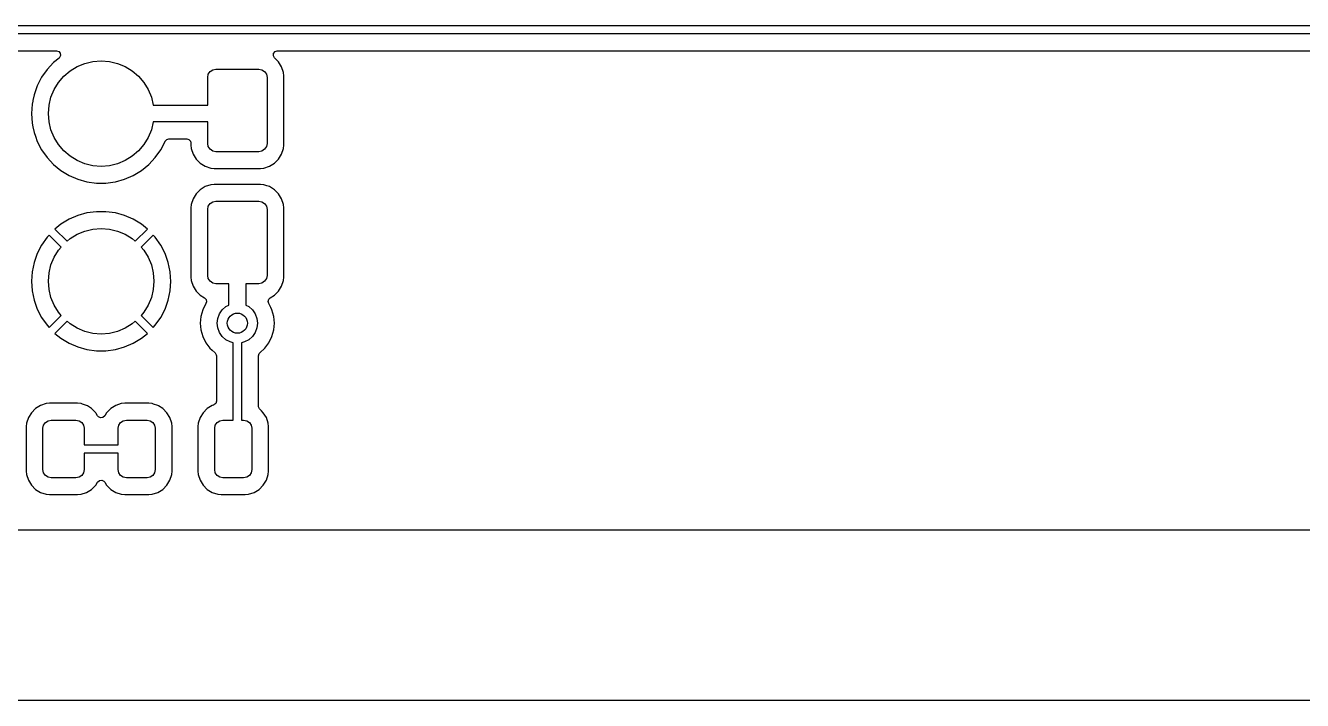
# Model space of a CAD drawing. Extents: x 7 to 11, y -4.75 to -1.25.
# Drawn here: x 7.86 to 9.383, y -4.75 to -3.945 of the extents above; entities that cross this region are included whole.
import ezdxf

# ---------------------------------------------------------------- set-up
doc = ezdxf.new("R2010")
doc.units = 0
doc.header["$MEASUREMENT"] = 0
doc.layers.add('BLACK', color=7, linetype='CONTINUOUS')

msp = doc.modelspace()

# ---------------------------------------------------------------- linework, layer by layer
at = {"layer": 'BLACK', "linetype": 'CONTINUOUS'}
for p, q in [((7.42707, -3.945), (9.94793, -3.945)), ((9.95, -3.955), (7.425, -3.955)), ((7.71076, -3.97502), (7.89667, -3.97502)), ((7.89667, -3.97502), (7.89935, -3.97581)), ((7.89935, -3.97581), (7.90118, -3.97792)), ((8.15578, -3.97825), (8.15746, -3.97601)), ((8.15746, -3.97601), (8.16007, -3.97503)), ((8.16007, -3.97503), (8.16043, -3.97502)), ((8.16043, -3.97502), (9.94669, -3.97502)), ((7.89321, -3.98919), (7.88546, -3.99749)), ((7.8998, -3.98383), (7.89321, -3.98919)), ((7.89321, -3.98919), (7.89321, -3.98919)), ((7.90042, -3.98323), (7.8998, -3.98383)), ((7.90158, -3.98069), (7.90042, -3.98323)), ((7.90118, -3.97792), (7.90158, -3.98069)), ((7.9214, -3.99387), (7.93053, -3.99009)), ((7.93053, -3.99009), (7.94015, -3.98778)), ((7.94015, -3.98778), (7.95, -3.98701)), ((7.95, -3.98701), (7.95985, -3.98778)), ((7.95985, -3.98778), (7.96947, -3.99009)), ((7.96947, -3.99009), (7.9786, -3.99387)), ((8.15558, -3.98103), (8.15578, -3.97825)), ((8.15692, -3.98349), (8.15558, -3.98103)), ((8.16167, -3.98824), (8.15692, -3.98349)), ((8.16534, -3.99418), (8.16167, -3.98824)), ((8.16167, -3.98824), (8.16167, -3.98824)), ((8.16167, -3.98824), (8.16167, -3.98824)), ((7.88546, -3.99749), (7.87891, -4.00677)), ((7.89904, -4.01297), (7.90546, -4.00546)), ((7.90546, -4.00546), (7.91297, -3.99904)), ((7.91297, -3.99904), (7.9214, -3.99387)), ((7.9786, -3.99387), (7.98703, -3.99904)), ((7.98703, -3.99904), (7.99454, -4.00546)), ((7.99454, -4.00546), (8.00096, -4.01297)), ((8.07707, -4.00689), (8.07782, -4.00312)), ((8.07782, -4.00312), (8.07995, -3.99993)), ((8.07995, -3.99993), (8.08314, -3.9978)), ((8.08314, -3.9978), (8.08691, -3.99705)), ((8.08691, -3.99705), (8.13809, -3.99705)), ((8.13809, -3.99705), (8.14186, -3.9978)), ((8.14186, -3.9978), (8.14505, -3.99993)), ((8.14505, -3.99993), (8.14718, -4.00312)), ((8.14718, -4.00312), (8.14793, -4.00689)), ((8.16753, -4.00081), (8.16534, -3.99418)), ((8.16795, -4.0049), (8.16753, -4.00081)), ((8.16795, -4.08762), (8.16795, -4.0049)), ((7.87368, -4.01685), (7.86988, -4.02755)), ((7.87891, -4.00677), (7.87368, -4.01685)), ((7.87891, -4.00677), (7.87891, -4.00677)), ((7.89009, -4.03053), (7.89387, -4.0214)), ((7.89387, -4.0214), (7.89904, -4.01297)), ((8.00096, -4.01297), (8.00613, -4.0214)), ((8.00613, -4.0214), (8.00991, -4.03053)), ((8.07707, -4.04), (8.07707, -4.00689)), ((8.14793, -4.00689), (8.14793, -4.08563)), ((7.86828, -4.03527), (7.86757, -4.03867)), ((7.86844, -4.03449), (7.86828, -4.03527)), ((7.86988, -4.02755), (7.86844, -4.03449)), ((7.86988, -4.02755), (7.86988, -4.02755)), ((7.88778, -4.04015), (7.89009, -4.03053)), ((8.00991, -4.03053), (8.01218, -4.04)), ((7.86757, -4.03867), (7.86679, -4.05)), ((7.86679, -4.05), (7.86679, -4.05)), ((7.86679, -4.05), (7.86757, -4.06133)), ((7.86757, -4.03867), (7.86757, -4.03867)), ((7.88701, -4.05), (7.88778, -4.04015)), ((7.88778, -4.05985), (7.88701, -4.05)), ((8.01218, -4.04), (8.07707, -4.04)), ((7.86757, -4.06133), (7.86757, -4.06133)), ((7.86757, -4.06133), (7.86757, -4.06133)), ((7.86757, -4.06133), (7.86851, -4.06584)), ((7.86851, -4.06584), (7.86988, -4.07245)), ((7.89009, -4.06947), (7.88778, -4.05985)), ((8.01218, -4.06), (8.00991, -4.06947)), ((8.07707, -4.06), (8.01218, -4.06)), ((8.07707, -4.08563), (8.07707, -4.06)), ((7.86988, -4.07245), (7.86988, -4.07245)), ((7.86988, -4.07245), (7.87147, -4.07692)), ((7.87147, -4.07692), (7.87368, -4.08315)), ((7.89387, -4.0786), (7.89009, -4.06947)), ((7.89904, -4.08703), (7.89387, -4.0786)), ((8.00613, -4.0786), (8.00096, -4.08703)), ((8.00991, -4.06947), (8.00613, -4.0786)), ((8.02638, -4.083), (8.02817, -4.08086)), ((8.02817, -4.08086), (8.03084, -4.08002)), ((8.03084, -4.08002), (8.03093, -4.08002)), ((8.03093, -4.08002), (8.05209, -4.08002)), ((8.05209, -4.08002), (8.05477, -4.08081)), ((8.05477, -4.08081), (8.0566, -4.08292)), ((7.87368, -4.08315), (7.87891, -4.09323)), ((7.87891, -4.09323), (7.88546, -4.10251)), ((7.90546, -4.09454), (7.89904, -4.08703)), ((7.91297, -4.10096), (7.90546, -4.09454)), ((7.99454, -4.09454), (7.98703, -4.10096)), ((8.00096, -4.08703), (7.99454, -4.09454)), ((8.01454, -4.10251), (8.02109, -4.09323)), ((8.02109, -4.09323), (8.02632, -4.08315)), ((8.02632, -4.08315), (8.02638, -4.083)), ((8.02632, -4.08315), (8.02632, -4.08315)), ((8.0566, -4.08292), (8.05705, -4.08498)), ((8.05705, -4.08498), (8.05705, -4.08762)), ((8.05705, -4.08762), (8.05747, -4.09171)), ((8.05747, -4.09171), (8.05966, -4.09834)), ((8.07782, -4.0894), (8.07707, -4.08563)), ((8.07995, -4.09259), (8.07782, -4.0894)), ((8.08314, -4.09472), (8.07995, -4.09259)), ((8.08691, -4.09547), (8.08314, -4.09472)), ((8.13809, -4.09547), (8.08691, -4.09547)), ((8.14186, -4.09472), (8.13809, -4.09547)), ((8.14505, -4.09259), (8.14186, -4.09472)), ((8.14718, -4.0894), (8.14505, -4.09259)), ((8.14793, -4.08563), (8.14718, -4.0894)), ((8.16534, -4.09834), (8.16753, -4.09171)), ((8.16753, -4.09171), (8.16795, -4.08762)), ((7.88546, -4.10251), (7.89321, -4.11081)), ((7.89321, -4.11081), (7.89321, -4.11081)), ((7.89321, -4.11081), (7.89321, -4.11081)), ((7.89321, -4.11081), (7.90202, -4.11798)), ((7.9214, -4.10613), (7.91297, -4.10096)), ((7.93053, -4.10991), (7.9214, -4.10613)), ((7.94015, -4.11222), (7.93053, -4.10991)), ((7.95, -4.11299), (7.94015, -4.11222)), ((7.95985, -4.11222), (7.95, -4.11299)), ((7.96947, -4.10991), (7.95985, -4.11222)), ((7.9786, -4.10613), (7.96947, -4.10991)), ((7.98703, -4.10096), (7.9786, -4.10613)), ((7.99798, -4.11798), (8.00679, -4.11081)), ((8.00679, -4.11081), (8.01454, -4.10251)), ((8.05966, -4.09834), (8.06333, -4.10428)), ((8.06333, -4.10428), (8.06333, -4.10428)), ((8.06333, -4.10428), (8.06826, -4.10921)), ((8.06826, -4.10921), (8.06826, -4.10921)), ((8.06826, -4.10921), (8.06826, -4.10921)), ((8.06826, -4.10921), (8.0742, -4.11288)), ((8.0742, -4.11288), (8.08083, -4.11507)), ((8.14417, -4.11507), (8.1508, -4.11288)), ((8.1508, -4.11288), (8.15674, -4.10921)), ((8.15674, -4.10921), (8.16167, -4.10428)), ((8.16167, -4.10428), (8.16534, -4.09834)), ((7.90202, -4.11798), (7.90202, -4.11798)), ((7.90202, -4.11798), (7.90202, -4.11798)), ((7.90202, -4.11798), (7.91172, -4.12388)), ((7.91172, -4.12388), (7.92214, -4.1284)), ((7.92214, -4.1284), (7.93307, -4.13147)), ((7.96693, -4.13147), (7.97786, -4.1284)), ((7.97786, -4.1284), (7.98828, -4.12388)), ((7.98828, -4.12388), (7.99798, -4.11798)), ((8.08083, -4.11507), (8.08492, -4.11549)), ((8.08492, -4.11549), (8.14008, -4.11549)), ((8.14008, -4.11549), (8.14417, -4.11507)), ((7.93307, -4.13147), (7.94432, -4.13301)), ((7.94432, -4.13301), (7.94432, -4.13301)), ((7.94432, -4.13301), (7.95568, -4.13301)), ((7.95568, -4.13301), (7.96402, -4.13187)), ((7.95568, -4.13301), (7.95568, -4.13301)), ((7.96402, -4.13187), (7.96693, -4.13147)), ((8.06826, -4.14079), (8.06333, -4.14572)), ((8.0742, -4.13712), (8.06826, -4.14079)), ((8.06826, -4.14079), (8.06826, -4.14079)), ((8.08083, -4.13493), (8.0742, -4.13712)), ((8.08492, -4.13451), (8.08083, -4.13493)), ((8.14008, -4.13451), (8.08492, -4.13451)), ((8.14417, -4.13493), (8.14008, -4.13451)), ((8.14748, -4.13602), (8.14417, -4.13493)), ((8.14417, -4.13493), (8.14417, -4.13493)), ((8.1508, -4.13712), (8.14748, -4.13602)), ((8.15674, -4.14079), (8.1508, -4.13712)), ((8.16167, -4.14572), (8.15674, -4.14079)), ((8.15674, -4.14079), (8.15674, -4.14079)), ((8.15674, -4.14079), (8.15674, -4.14079)), ((8.05747, -4.15829), (8.05705, -4.16238)), ((8.05966, -4.15166), (8.05747, -4.15829)), ((8.05747, -4.15829), (8.05747, -4.15829)), ((8.06333, -4.14572), (8.05966, -4.15166)), ((8.06333, -4.14572), (8.06333, -4.14572)), ((8.07782, -4.1606), (8.07995, -4.15741)), ((8.07995, -4.15741), (8.08314, -4.15528)), ((8.08314, -4.15528), (8.08691, -4.15453)), ((8.08691, -4.15453), (8.13809, -4.15453)), ((8.13809, -4.15453), (8.14186, -4.15528)), ((8.14186, -4.15528), (8.14505, -4.15741)), ((8.14505, -4.15741), (8.14718, -4.1606)), ((8.16534, -4.15166), (8.16167, -4.14572)), ((8.16167, -4.14572), (8.16167, -4.14572)), ((8.16167, -4.14572), (8.16167, -4.14572)), ((8.16753, -4.15829), (8.16534, -4.15166)), ((8.16795, -4.16238), (8.16753, -4.15829)), ((7.92214, -4.17162), (7.91173, -4.17614)), ((7.93308, -4.16855), (7.92214, -4.17162)), ((7.94432, -4.16701), (7.93308, -4.16855)), ((7.93308, -4.16855), (7.93308, -4.16855)), ((7.95568, -4.16701), (7.94432, -4.16701)), ((7.96692, -4.16855), (7.95568, -4.16701)), ((7.97786, -4.17162), (7.96692, -4.16855)), ((7.96692, -4.16855), (7.96692, -4.16855)), ((7.98827, -4.17614), (7.97786, -4.17162)), ((8.05705, -4.16238), (8.05705, -4.2451)), ((8.07707, -4.16437), (8.07782, -4.1606)), ((8.07707, -4.24311), (8.07707, -4.16437)), ((8.14718, -4.1606), (8.14793, -4.16437)), ((8.14793, -4.16437), (8.14793, -4.24311)), ((8.16795, -4.2451), (8.16795, -4.16238)), ((7.90203, -4.18204), (7.89491, -4.18783)), ((7.89491, -4.18783), (7.89491, -4.18783)), ((7.89491, -4.18783), (7.90927, -4.2022)), ((7.91173, -4.17614), (7.90203, -4.18204)), ((7.93053, -4.19009), (7.94015, -4.18778)), ((7.94015, -4.18778), (7.95, -4.18701)), ((7.95, -4.18701), (7.95985, -4.18778)), ((7.95985, -4.18778), (7.96947, -4.19009)), ((7.99797, -4.18204), (7.98827, -4.17614)), ((7.99073, -4.2022), (8.00509, -4.18783)), ((8.00509, -4.18783), (7.99797, -4.18204)), ((8.00509, -4.18783), (8.00509, -4.18783)), ((7.88547, -4.1975), (7.87892, -4.20678)), ((7.88787, -4.19494), (7.88547, -4.1975)), ((7.88547, -4.1975), (7.88547, -4.1975)), ((7.9022, -4.20927), (7.88787, -4.19494)), ((7.88787, -4.19494), (7.88787, -4.19494)), ((7.90927, -4.2022), (7.91297, -4.19904)), ((7.91297, -4.19904), (7.9214, -4.19387)), ((7.9214, -4.19387), (7.93053, -4.19009)), ((7.96947, -4.19009), (7.9786, -4.19387)), ((7.9786, -4.19387), (7.98703, -4.19904)), ((7.98703, -4.19904), (7.99073, -4.2022)), ((8.01213, -4.19494), (7.9978, -4.20927)), ((8.01453, -4.1975), (8.01213, -4.19494)), ((8.01213, -4.19494), (8.01213, -4.19494)), ((8.02108, -4.20678), (8.01453, -4.1975)), ((7.8737, -4.21686), (7.8699, -4.22756)), ((7.87892, -4.20678), (7.8737, -4.21686)), ((7.87892, -4.20678), (7.87892, -4.20678)), ((7.89387, -4.2214), (7.89904, -4.21297)), ((7.89904, -4.21297), (7.9022, -4.20927)), ((7.9978, -4.20927), (8.00096, -4.21297)), ((8.00096, -4.21297), (8.00613, -4.2214)), ((8.0263, -4.21686), (8.02108, -4.20678)), ((8.02108, -4.20678), (8.02108, -4.20678)), ((8.0301, -4.22756), (8.0263, -4.21686)), ((7.8699, -4.22756), (7.86759, -4.23867)), ((7.8699, -4.22756), (7.8699, -4.22756)), ((7.88778, -4.24015), (7.89009, -4.23053)), ((7.89009, -4.23053), (7.89387, -4.2214)), ((8.00613, -4.2214), (8.00991, -4.23053)), ((8.00991, -4.23053), (8.01222, -4.24015)), ((8.03241, -4.23867), (8.0301, -4.22756)), ((8.0301, -4.22756), (8.0301, -4.22756)), ((7.86759, -4.23867), (7.86681, -4.25)), ((7.86681, -4.25), (7.86681, -4.25)), ((7.86681, -4.25), (7.86759, -4.26133)), ((7.86759, -4.23867), (7.86759, -4.23867)), ((7.88701, -4.25), (7.88778, -4.24015)), ((7.88778, -4.25985), (7.88701, -4.25)), ((8.01222, -4.24015), (8.01299, -4.25)), ((8.01299, -4.25), (8.01222, -4.25985)), ((8.03241, -4.23867), (8.03241, -4.23867)), ((8.03285, -4.2451), (8.03241, -4.23867)), ((8.03241, -4.26133), (8.03319, -4.25)), ((8.03319, -4.25), (8.03285, -4.2451)), ((8.03319, -4.25), (8.03319, -4.25)), ((8.05705, -4.2451), (8.05747, -4.24919)), ((8.05747, -4.24919), (8.05966, -4.25582)), ((8.07782, -4.24688), (8.07707, -4.24311)), ((8.07995, -4.25007), (8.07782, -4.24688)), ((8.08314, -4.2522), (8.07995, -4.25007)), ((8.14505, -4.25007), (8.14186, -4.2522)), ((8.14718, -4.24688), (8.14505, -4.25007)), ((8.14793, -4.24311), (8.14718, -4.24688)), ((8.16534, -4.25582), (8.16753, -4.24919)), ((8.16753, -4.24919), (8.16795, -4.2451)), ((7.86759, -4.26133), (7.86759, -4.26133)), ((7.86759, -4.26133), (7.8699, -4.27244)), ((7.89009, -4.26947), (7.88778, -4.25985)), ((8.01222, -4.25985), (8.00991, -4.26947)), ((8.0301, -4.27244), (8.03241, -4.26133)), ((8.03241, -4.26133), (8.03241, -4.26133)), ((8.05966, -4.25582), (8.06333, -4.26176)), ((8.06333, -4.26176), (8.06333, -4.26176)), ((8.06333, -4.26176), (8.06826, -4.26669)), ((8.08691, -4.25295), (8.08314, -4.2522)), ((8.1025, -4.25295), (8.08691, -4.25295)), ((8.1025, -4.27834), (8.1025, -4.25295)), ((8.13809, -4.25295), (8.1225, -4.25295)), ((8.1225, -4.25295), (8.1225, -4.27834)), ((8.14186, -4.2522), (8.13809, -4.25295)), ((8.15674, -4.26669), (8.16167, -4.26176)), ((8.16167, -4.26176), (8.16534, -4.25582)), ((7.8699, -4.27244), (7.8699, -4.27244)), ((7.8699, -4.27244), (7.8737, -4.28314)), ((7.89387, -4.2786), (7.89009, -4.26947)), ((7.89904, -4.28703), (7.89387, -4.2786)), ((8.00613, -4.2786), (8.00096, -4.28703)), ((8.00991, -4.26947), (8.00613, -4.2786)), ((8.0263, -4.28314), (8.0301, -4.27244)), ((8.0301, -4.27244), (8.0301, -4.27244)), ((8.06826, -4.26669), (8.06826, -4.26669)), ((8.06826, -4.26669), (8.06826, -4.26669)), ((8.06826, -4.26669), (8.07334, -4.26983)), ((8.07491, -4.27673), (8.07128, -4.28403)), ((8.07334, -4.26983), (8.07521, -4.27191)), ((8.07495, -4.27666), (8.07491, -4.27673)), ((8.07497, -4.2766), (8.07495, -4.27666)), ((8.07502, -4.27652), (8.07497, -4.2766)), ((8.07566, -4.27466), (8.07501, -4.27652)), ((8.07501, -4.27652), (8.07502, -4.27652)), ((8.07521, -4.27191), (8.07566, -4.27466)), ((8.09454, -4.28409), (8.09887, -4.28025)), ((8.09887, -4.28025), (8.1025, -4.27834)), ((8.1225, -4.27834), (8.12613, -4.28025)), ((8.12613, -4.28025), (8.13046, -4.28409)), ((8.1493, -4.27397), (8.15014, -4.2713)), ((8.15, -4.27651), (8.1493, -4.27397)), ((8.14998, -4.27652), (8.15, -4.27651)), ((8.15004, -4.27662), (8.14998, -4.27652)), ((8.15005, -4.27666), (8.15004, -4.27662)), ((8.15009, -4.27673), (8.15005, -4.27666)), ((8.15246, -4.2815), (8.15009, -4.27673)), ((8.15014, -4.2713), (8.15166, -4.26983)), ((8.15166, -4.26983), (8.15674, -4.26669)), ((7.8737, -4.28314), (7.87892, -4.29322)), ((7.87892, -4.29322), (7.87892, -4.29322)), ((7.87892, -4.29322), (7.88547, -4.3025)), ((7.88787, -4.30506), (7.9022, -4.29073)), ((7.9022, -4.29073), (7.89904, -4.28703)), ((8.00096, -4.28703), (7.9978, -4.29073)), ((7.9978, -4.29073), (8.01213, -4.30506)), ((8.01453, -4.3025), (8.02108, -4.29322)), ((8.02108, -4.29322), (8.0263, -4.28314)), ((8.02108, -4.29322), (8.02108, -4.29322)), ((8.06904, -4.29188), (8.06829, -4.3)), ((8.07128, -4.28403), (8.06904, -4.29188)), ((8.07128, -4.28403), (8.07128, -4.28403)), ((8.0885, -4.3), (8.0892, -4.29426)), ((8.0892, -4.29426), (8.09125, -4.28885)), ((8.09125, -4.28885), (8.09454, -4.28409)), ((8.13046, -4.28409), (8.13375, -4.28885)), ((8.13375, -4.28885), (8.1358, -4.29426)), ((8.1358, -4.29426), (8.1365, -4.3)), ((8.15372, -4.28403), (8.15246, -4.2815)), ((8.15596, -4.29188), (8.15372, -4.28403)), ((8.15671, -4.3), (8.15596, -4.29188)), ((7.88547, -4.3025), (7.88787, -4.30506)), ((7.88787, -4.30506), (7.88787, -4.30506)), ((7.90927, -4.2978), (7.89491, -4.31217)), ((7.91297, -4.30096), (7.90927, -4.2978)), ((7.9214, -4.30613), (7.91297, -4.30096)), ((7.93053, -4.30991), (7.9214, -4.30613)), ((7.94015, -4.31222), (7.93053, -4.30991)), ((7.96947, -4.30991), (7.95985, -4.31222)), ((7.9786, -4.30613), (7.96947, -4.30991)), ((7.98703, -4.30096), (7.9786, -4.30613)), ((7.99073, -4.2978), (7.98703, -4.30096)), ((8.00509, -4.31217), (7.99073, -4.2978)), ((8.01213, -4.30506), (8.01453, -4.3025)), ((8.01213, -4.30506), (8.01213, -4.30506)), ((8.01453, -4.3025), (8.01453, -4.3025)), ((8.06829, -4.3), (8.06904, -4.30812)), ((8.06904, -4.30812), (8.07128, -4.31597)), ((8.0892, -4.30574), (8.0885, -4.3)), ((8.09125, -4.31115), (8.0892, -4.30574)), ((8.09454, -4.31591), (8.09125, -4.31115)), ((8.13375, -4.31115), (8.13046, -4.31591)), ((8.1358, -4.30574), (8.13375, -4.31115)), ((8.1365, -4.3), (8.1358, -4.30574)), ((8.15372, -4.31597), (8.15596, -4.30812)), ((8.15596, -4.30812), (8.15671, -4.3)), ((7.89491, -4.31217), (7.89491, -4.31217)), ((7.89491, -4.31217), (7.90203, -4.31796)), ((7.90203, -4.31796), (7.91173, -4.32386)), ((7.91173, -4.32386), (7.92214, -4.32838)), ((7.95, -4.31299), (7.94015, -4.31222)), ((7.95985, -4.31222), (7.95, -4.31299)), ((7.97786, -4.32838), (7.98827, -4.32386)), ((7.98827, -4.32386), (7.99797, -4.31796)), ((7.99797, -4.31796), (8.00509, -4.31217)), ((8.00509, -4.31217), (8.00509, -4.31217)), ((8.07128, -4.31597), (8.07128, -4.31597)), ((8.07128, -4.31597), (8.07491, -4.32327)), ((8.07491, -4.32327), (8.07491, -4.32327)), ((8.07491, -4.32327), (8.07983, -4.32978)), ((8.09887, -4.31975), (8.09454, -4.31591)), ((8.10399, -4.32244), (8.09887, -4.31975)), ((8.1075, -4.32331), (8.10399, -4.32244)), ((8.1075, -4.41555), (8.1075, -4.32331)), ((8.12101, -4.32244), (8.1175, -4.32331)), ((8.1175, -4.32331), (8.1175, -4.41555)), ((8.12613, -4.31975), (8.12101, -4.32244)), ((8.13046, -4.31591), (8.12613, -4.31975)), ((8.14517, -4.32978), (8.15009, -4.32327)), ((8.15009, -4.32327), (8.15372, -4.31597)), ((8.15009, -4.32327), (8.15009, -4.32327)), ((8.15009, -4.32327), (8.15009, -4.32327)), ((8.15372, -4.31597), (8.15372, -4.31597)), ((8.15372, -4.31597), (8.15372, -4.31597)), ((7.92214, -4.32838), (7.93308, -4.33145)), ((7.93308, -4.33145), (7.93308, -4.33145)), ((7.93308, -4.33145), (7.94432, -4.33299)), ((7.94432, -4.33299), (7.94432, -4.33299)), ((7.94432, -4.33299), (7.95568, -4.33299)), ((7.95568, -4.33299), (7.96692, -4.33145)), ((7.95568, -4.33299), (7.95568, -4.33299)), ((7.96692, -4.33145), (7.97786, -4.32838)), ((7.96692, -4.33145), (7.96692, -4.33145)), ((8.07983, -4.32978), (8.08258, -4.33229)), ((8.08258, -4.33229), (8.08586, -4.33528)), ((8.08586, -4.33528), (8.08586, -4.33528)), ((8.08586, -4.33528), (8.08586, -4.33528)), ((8.08586, -4.33528), (8.08731, -4.33767)), ((8.08731, -4.33767), (8.08748, -4.33895)), ((8.08748, -4.33895), (8.08748, -4.39294)), ((8.13752, -4.33895), (8.13831, -4.33627)), ((8.13752, -4.39875), (8.13752, -4.33895)), ((8.13831, -4.33627), (8.13914, -4.33528)), ((8.13914, -4.33528), (8.14517, -4.32978)), ((8.13914, -4.33528), (8.13914, -4.33528)), ((8.13914, -4.33528), (8.13914, -4.33528)), ((7.87171, -4.40181), (7.86677, -4.40675)), ((7.87765, -4.39815), (7.87171, -4.40181)), ((7.87171, -4.40181), (7.87171, -4.40181)), ((7.88427, -4.39595), (7.87765, -4.39815)), ((7.88836, -4.39553), (7.88427, -4.39595)), ((7.92187, -4.39553), (7.88836, -4.39553)), ((7.92596, -4.39595), (7.92187, -4.39553)), ((7.92768, -4.39652), (7.92596, -4.39595)), ((7.92596, -4.39595), (7.92596, -4.39595)), ((7.93259, -4.39815), (7.92768, -4.39652)), ((7.93356, -4.39875), (7.93259, -4.39815)), ((7.93853, -4.40181), (7.93356, -4.39875)), ((7.94347, -4.40675), (7.93853, -4.40181)), ((7.93853, -4.40181), (7.93853, -4.40181)), ((7.96147, -4.40181), (7.95653, -4.40675)), ((7.96741, -4.39815), (7.96147, -4.40181)), ((7.96147, -4.40181), (7.96147, -4.40181)), ((7.97404, -4.39595), (7.96741, -4.39815)), ((7.97813, -4.39553), (7.97404, -4.39595)), ((8.00671, -4.39553), (7.97813, -4.39553)), ((8.0108, -4.39595), (8.00671, -4.39553)), ((8.01252, -4.39652), (8.0108, -4.39595)), ((8.0108, -4.39595), (8.0108, -4.39595)), ((8.01743, -4.39815), (8.01252, -4.39652)), ((8.0184, -4.39875), (8.01743, -4.39815)), ((8.02337, -4.40181), (8.0184, -4.39875)), ((8.02831, -4.40675), (8.02337, -4.40181)), ((8.02337, -4.40181), (8.02337, -4.40181)), ((8.07663, -4.40181), (8.07169, -4.40675)), ((8.08257, -4.39815), (8.07663, -4.40181)), ((8.07663, -4.40181), (8.07663, -4.40181)), ((8.08408, -4.39764), (8.08257, -4.39815)), ((8.08458, -4.39745), (8.08408, -4.39764)), ((8.08669, -4.39562), (8.08458, -4.39745)), ((8.08748, -4.39294), (8.08669, -4.39562)), ((8.13763, -4.3998), (8.13752, -4.39875)), ((8.13897, -4.40225), (8.13763, -4.3998)), ((8.14132, -4.4046), (8.13897, -4.40225)), ((7.86311, -4.41269), (7.86091, -4.41931)), ((7.86677, -4.40675), (7.86311, -4.41269)), ((7.86677, -4.40675), (7.86677, -4.40675)), ((7.88339, -4.41843), (7.88659, -4.4163)), ((7.88659, -4.4163), (7.89035, -4.41555)), ((7.89035, -4.41555), (7.91988, -4.41555)), ((7.91988, -4.41555), (7.92365, -4.4163)), ((7.92365, -4.4163), (7.92684, -4.41843)), ((7.94404, -4.40767), (7.94347, -4.40675)), ((7.94347, -4.40675), (7.94347, -4.40675)), ((7.94347, -4.40675), (7.94347, -4.40675)), ((7.94578, -4.41049), (7.94404, -4.40767)), ((7.94682, -4.4117), (7.94578, -4.41049)), ((7.94939, -4.41281), (7.94682, -4.4117)), ((7.95214, -4.41236), (7.94939, -4.41281)), ((7.95422, -4.41049), (7.95214, -4.41236)), ((7.95653, -4.40675), (7.95422, -4.41049)), ((7.95653, -4.40675), (7.95653, -4.40675)), ((7.97316, -4.41843), (7.97635, -4.4163)), ((7.97635, -4.4163), (7.98012, -4.41555)), ((7.98012, -4.41555), (8.00472, -4.41555)), ((8.00472, -4.41555), (8.00849, -4.4163)), ((8.00849, -4.4163), (8.01168, -4.41843)), ((8.03197, -4.41269), (8.02831, -4.40675)), ((8.02831, -4.40675), (8.02831, -4.40675)), ((8.02831, -4.40675), (8.02831, -4.40675)), ((8.03417, -4.41931), (8.03197, -4.41269)), ((8.06803, -4.41269), (8.06583, -4.41931)), ((8.07169, -4.40675), (8.06803, -4.41269)), ((8.07169, -4.40675), (8.07169, -4.40675)), ((8.08832, -4.41843), (8.09151, -4.4163)), ((8.09151, -4.4163), (8.09528, -4.41555)), ((8.09528, -4.41555), (8.1075, -4.41555)), ((8.1175, -4.41555), (8.11988, -4.41555)), ((8.11988, -4.41555), (8.12365, -4.4163)), ((8.12365, -4.4163), (8.12684, -4.41843)), ((8.14347, -4.40675), (8.14132, -4.4046)), ((8.14713, -4.41269), (8.14347, -4.40675)), ((8.14933, -4.41931), (8.14713, -4.41269)), ((7.86091, -4.41931), (7.86049, -4.4234)), ((7.86049, -4.4234), (7.86049, -4.4766)), ((7.86091, -4.41931), (7.86091, -4.41931)), ((7.88051, -4.42539), (7.88126, -4.42163)), ((7.88051, -4.47461), (7.88051, -4.42539)), ((7.88126, -4.42163), (7.88339, -4.41843)), ((7.92684, -4.41843), (7.92898, -4.42163)), ((7.92898, -4.42163), (7.92972, -4.42539)), ((7.92972, -4.42539), (7.92972, -4.445)), ((7.97028, -4.42539), (7.97102, -4.42163)), ((7.97028, -4.445), (7.97028, -4.42539)), ((7.97102, -4.42163), (7.97316, -4.41843)), ((8.01168, -4.41843), (8.01382, -4.42163)), ((8.01382, -4.42163), (8.01457, -4.42539)), ((8.01457, -4.42539), (8.01457, -4.47461)), ((8.03459, -4.4234), (8.03417, -4.41931)), ((8.03459, -4.4766), (8.03459, -4.4234)), ((8.06583, -4.41931), (8.06541, -4.4234)), ((8.06541, -4.4234), (8.06541, -4.4766)), ((8.06583, -4.41931), (8.06583, -4.41931)), ((8.08543, -4.42539), (8.08618, -4.42163)), ((8.08543, -4.47461), (8.08543, -4.42539)), ((8.08618, -4.42163), (8.08832, -4.41843)), ((8.12684, -4.41843), (8.12898, -4.42163)), ((8.12898, -4.42163), (8.12972, -4.42539)), ((8.12972, -4.42539), (8.12972, -4.47461)), ((8.14974, -4.4234), (8.14933, -4.41931)), ((8.14974, -4.4766), (8.14974, -4.4234)), ((7.92972, -4.445), (7.97028, -4.445)), ((7.97028, -4.455), (7.92972, -4.455)), ((7.92972, -4.455), (7.92972, -4.47461)), ((7.97028, -4.47461), (7.97028, -4.455)), ((7.86049, -4.4766), (7.86091, -4.48069)), ((7.88126, -4.47837), (7.88051, -4.47461)), ((7.88339, -4.48157), (7.88126, -4.47837)), ((7.92898, -4.47837), (7.92684, -4.48157)), ((7.92972, -4.47461), (7.92898, -4.47837)), ((7.97102, -4.47837), (7.97028, -4.47461)), ((7.97316, -4.48157), (7.97102, -4.47837)), ((8.01382, -4.47837), (8.01168, -4.48157)), ((8.01457, -4.47461), (8.01382, -4.47837)), ((8.03417, -4.48069), (8.03459, -4.4766)), ((8.06541, -4.4766), (8.06583, -4.48069)), ((8.08618, -4.47837), (8.08543, -4.47461)), ((8.08832, -4.48157), (8.08618, -4.47837)), ((8.12898, -4.47837), (8.12684, -4.48157)), ((8.12972, -4.47461), (8.12898, -4.47837)), ((8.14933, -4.48069), (8.14974, -4.4766)), ((7.86091, -4.48069), (7.86311, -4.48731)), ((7.86311, -4.48731), (7.86677, -4.49325)), ((7.86677, -4.49325), (7.86677, -4.49325)), ((7.86677, -4.49325), (7.87171, -4.49819)), ((7.88659, -4.4837), (7.88339, -4.48157)), ((7.89035, -4.48445), (7.88659, -4.4837)), ((7.91988, -4.48445), (7.89035, -4.48445)), ((7.92365, -4.4837), (7.91988, -4.48445)), ((7.92684, -4.48157), (7.92365, -4.4837)), ((7.93853, -4.49819), (7.94347, -4.49325)), ((7.94347, -4.49325), (7.94578, -4.48951)), ((7.94578, -4.48951), (7.94786, -4.48764)), ((7.94786, -4.48764), (7.95061, -4.48719)), ((7.95061, -4.48719), (7.95318, -4.4883)), ((7.95318, -4.4883), (7.95422, -4.48951)), ((7.95422, -4.48951), (7.95653, -4.49324)), ((7.95653, -4.49324), (7.95653, -4.49325)), ((7.95653, -4.49325), (7.95653, -4.49325)), ((7.95653, -4.49325), (7.96147, -4.49819)), ((7.97635, -4.4837), (7.97316, -4.48157)), ((7.98012, -4.48445), (7.97635, -4.4837)), ((8.00472, -4.48445), (7.98012, -4.48445)), ((8.00849, -4.4837), (8.00472, -4.48445)), ((8.01168, -4.48157), (8.00849, -4.4837)), ((8.02337, -4.49819), (8.02831, -4.49325)), ((8.02831, -4.49325), (8.03197, -4.48731)), ((8.03197, -4.48731), (8.03417, -4.48069)), ((8.06583, -4.48069), (8.06803, -4.48731)), ((8.06803, -4.48731), (8.07169, -4.49325)), ((8.07169, -4.49325), (8.07169, -4.49325)), ((8.07169, -4.49325), (8.07663, -4.49819)), ((8.09151, -4.4837), (8.08832, -4.48157)), ((8.09528, -4.48445), (8.09151, -4.4837)), ((8.11988, -4.48445), (8.09528, -4.48445)), ((8.12365, -4.4837), (8.11988, -4.48445)), ((8.12684, -4.48157), (8.12365, -4.4837)), ((8.13853, -4.49819), (8.14347, -4.49325)), ((8.14347, -4.49325), (8.14713, -4.48731)), ((8.14713, -4.48731), (8.14933, -4.48069)), ((7.87171, -4.49819), (7.87171, -4.49819)), ((7.87171, -4.49819), (7.87171, -4.49819)), ((7.87171, -4.49819), (7.87765, -4.50185)), ((7.87765, -4.50185), (7.88427, -4.50405)), ((7.88427, -4.50405), (7.88836, -4.50447)), ((7.88836, -4.50447), (7.92187, -4.50447)), ((7.92187, -4.50447), (7.92596, -4.50405)), ((7.92596, -4.50405), (7.93259, -4.50185)), ((7.93259, -4.50185), (7.93853, -4.49819)), ((7.96147, -4.49819), (7.96147, -4.49819)), ((7.96147, -4.49819), (7.96147, -4.49819)), ((7.96147, -4.49819), (7.96741, -4.50185)), ((7.96741, -4.50185), (7.97404, -4.50405)), ((7.97404, -4.50405), (7.97813, -4.50447)), ((7.97813, -4.50447), (8.00671, -4.50447)), ((8.00671, -4.50447), (8.0108, -4.50405)), ((8.0108, -4.50405), (8.01743, -4.50185)), ((8.01743, -4.50185), (8.02337, -4.49819)), ((8.07663, -4.49819), (8.07663, -4.49819)), ((8.07663, -4.49819), (8.07663, -4.49819)), ((8.07663, -4.49819), (8.08257, -4.50185)), ((8.08257, -4.50185), (8.0892, -4.50405)), ((8.0892, -4.50405), (8.09329, -4.50447)), ((8.09329, -4.50447), (8.12187, -4.50447)), ((8.12187, -4.50447), (8.12596, -4.50405)), ((8.12596, -4.50405), (8.13259, -4.50185)), ((8.13259, -4.50185), (8.13853, -4.49819)), ((10.5922, -4.54703), (7.40778, -4.54703)), ((10.8, -4.75), (7.2, -4.75))]:
    msp.add_line(p, q, dxfattribs=at)
at = {"layer": 'BLACK'}
msp.add_circle((8.1125, -4.3), 0.012, dxfattribs=at)

doc.saveas('drawing.dxf')
